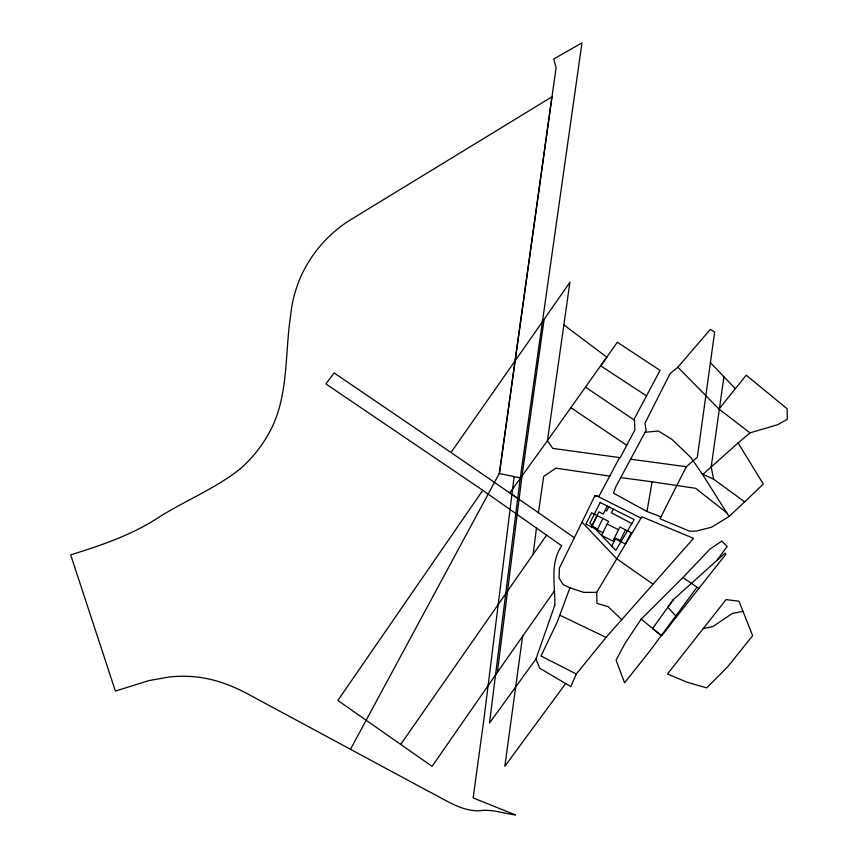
<?xml version="1.0" encoding="UTF-8"?>
<svg xmlns="http://www.w3.org/2000/svg" width="858" height="858" viewBox="0 0 858 858"><rect width="100%" height="100%" fill="white"/><g stroke="black" fill="none" stroke-linecap="round" stroke-linejoin="round"><path stroke-width="1.29" d="M514.146 476.608L484.126 717.61L473.144 797.94L515.561 814.95C503.539 813.534 491.838 808.826 479.29 810.799C460.553 811.228 444.873 799.356 428.796 791.484L247.254 693.682C232.303 685.703 216.205 679.6 199.346 677.337A127.703 127.703 0 0 0 168.897 677.037L148.906 680.598L115.39 691.076L70.667 554.858C99.753 545.774 128.968 536.046 154.955 519.755C182.518 501.619 213.964 489.618 239.918 469.09C253.914 456.992 265.186 441.924 273.026 425.171C288.513 390.765 284.995 351.801 290.658 315.304A126.941 126.941 0 0 1 302.381 273.262C313.031 251.319 329.901 232.582 350.643 219.734L551.962 96.836L556.113 67.803L553.764 58.977L581.96 42.9L520.195 478.517L489.489 723.069L535.971 658.976L554.815 605.115M482.797 490.304L325.879 383.923L334.137 372.94L450.986 452.488L544.133 319.337L521.996 476.018L497.383 672.275L432.089 766.355L337.848 700.471L482.797 490.304L561.711 545.806C549.624 563.427 555.298 585.231 554.815 605.126M522.661 635.778L504.826 766.301L565.636 683.547M533.075 554.461L536.454 528.088M723.916 376.769L711.185 467.009L713.609 479.161L744.68 501.866L763.298 484.084L738.116 442.964L749.978 432.84L777.477 424.796L787.333 419.283L787.14 408.783L746.224 375.214L718.983 409.051L749.978 432.84M744.68 501.866L729.075 516.462L716.773 524.066L711.443 527.241L696.246 531.102L689.714 531.241L660.006 518.779L686.314 466.72L697.318 457.239L714.66 331.971L710.338 329.418L677.831 367.224L670.077 373.605L644.959 423.251L646.138 430.266L616.012 486.368L613.491 493.157L646.943 511.507L660.982 516.838M499.367 473.541L551.962 96.836L499.367 473.541L520.27 477.874M520.195 478.517L547.436 440.658L569.916 282.25L542.235 322.04M535.971 658.976L539.671 668.189L570.827 686.615L576.319 673.98L606.07 637.397L693.554 538.341L641.827 516.784L596.696 592.385L583.73 592.363L569.916 587.827L563.191 584.62L559.094 578.174L559.448 567.975L574.345 537.751L538.427 512.676L543.672 476.469L555.845 468.168L609.748 476.083L619.551 457.582M646.943 511.507L652.123 481.821L695.677 488.32L726.747 512.773M576.319 673.98L541.012 656.038L557.443 621.557L569.916 587.827M574.345 537.751L594.905 495.785L597.436 496.192L641.044 518.093M592.084 525.407L598.895 511.829L603.292 514.039L607.292 506.059M591.591 526.962L597.265 515.658M596.9 530.491L602.917 518.489M608.794 506.81L606.692 511.003L605.19 510.242M611.722 546.117L615.701 538.181L621.385 541.033M619.862 541.151L625.536 529.847M646.503 395.903L660.049 370.377L617.352 342.245L547.436 440.658L552.756 448.391L620.205 457.668L634.899 429.901L634.373 418.683L646.503 395.903L600.75 365.873L606.896 357.218L563.899 324.925M609.748 476.083L598.884 496.428L594.905 495.785M350.493 749.291L499.442 473.144M613.47 509.159L611.304 512.784L631.874 523.541M716.666 560.649L727.198 546.407L721.75 541.108L710.145 548.916L682.914 577.531L641.173 619.154L625.278 642.942L616.076 660.124L624.581 682.818L650.235 650.493L696.964 587.28M495.549 674.924L554.429 590.883M400.847 744.208L546.514 535.178M676.512 616.795L725.922 554.129L724.999 553.174L673.455 599.495L667.889 607.239L676.512 616.795L661.711 635.778L641.173 619.154M673.455 599.495L652.53 628.549L661.314 635.467M521.996 476.018L509.759 492.889L519.079 499.335L450.986 452.488M738.116 442.964L702.638 474.592L729.075 516.462M703.217 628.624L713.009 626.501L732.239 613.481L743.007 611.346L752.627 635.66L727.788 666.687L706.724 687.891L687.408 682.325L667.492 674.002L726.05 599.613L738.92 601.179L743.007 611.346M645.055 432.282L658.429 431.016L671.76 439.275L690.958 457.561L702.638 474.592L702.209 473.97L713.609 479.161M620.666 477.595L652.123 481.821M630.705 459.202L686.314 466.72M559.834 615.218L606.07 637.397M607.207 524.056L618.511 529.74M593.736 527.155L597.608 529.096M602.895 532.636L585.928 524.12L591.612 512.816L608.569 521.332L601.522 535.371L612.837 541.044L619.884 527.005L631.198 532.689L625.514 543.993L614.21 538.32M698.841 588.406L682.914 577.531M585.628 387.28L634.448 420.152M571.106 407.85L626.737 445.313M517.706 498.369L538.427 512.676M652.777 584.019L616.688 558.719L582.035 522.168M621.835 619.744L608.161 606.713L596.954 603.367L596.696 592.385M677.831 367.224L718.983 409.051M710.445 362.677L735.059 388.427M600.171 502.488L589.854 523.058L615.776 550.396L634.244 519.594L600.171 502.488"/></g></svg>
